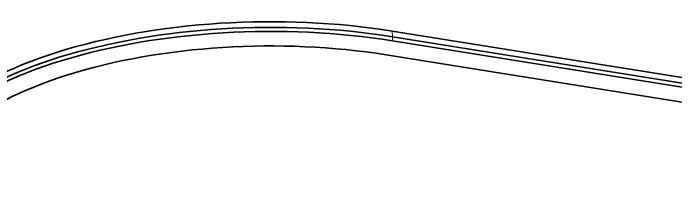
# Model space of a CAD drawing. Extents: x -1051 to 2563, y -231 to 775.
# Drawn here: x -386 to -367.57, y 580.2 to 585.44 of the extents above; entities that cross this region are included whole.
import ezdxf

# ---------------------------------------------------------------- set-up
doc = ezdxf.new("R2010")
doc.units = 0

msp = doc.modelspace()

# ---------------------------------------------------------------- linework, layer by layer
at = {"color": 7, "lineweight": 35, "ltscale": 0.282774}
for p, q in [((-375.453, 584.94), (-364.284, 583.151)), ((-375.451, 584.783), (-364.282, 582.994)), ((-364.282, 582.994), (-375.451, 584.783)), ((-375.629, 584.28), (-364.46, 582.49))]:
    msp.add_line(p, q, dxfattribs=at)
at = {"color": 7, "lineweight": 13, "ltscale": 0.003928}
msp.add_line((-375.451, 584.783), (-375.453, 584.94), dxfattribs=at)
at = {"color": 7, "lineweight": 13, "ltscale": 0.002806}
msp.add_line((-375.451, 584.783), (-375.449, 584.671), dxfattribs=at)
at = {"color": 7, "lineweight": 35, "ltscale": 0.282773}
msp.add_line((-364.28, 582.882), (-375.449, 584.671), dxfattribs=at)
at = {"color": 7, "lineweight": 35}
for centre, major_axis, start_param, end_param in [((-379.108, 580.797), (9.999, 0.157), 1.189694, 3.141617), ((-379.105, 580.64), (9.999, 0.157), 1.189694, 3.123747), ((-379.105, 580.64), (-9.999, -0.157), 4.331287, 6.26534), ((-379.104, 580.528), (-9.999, -0.157), 4.331287, 6.252577), ((-379.101, 580.344), (9.499, 0.149), 1.189694, 3.141531)]:
    msp.add_ellipse(centre, major_axis=major_axis, ratio=0.440114, start_param=start_param, end_param=end_param, dxfattribs=at)

doc.saveas('drawing.dxf')
